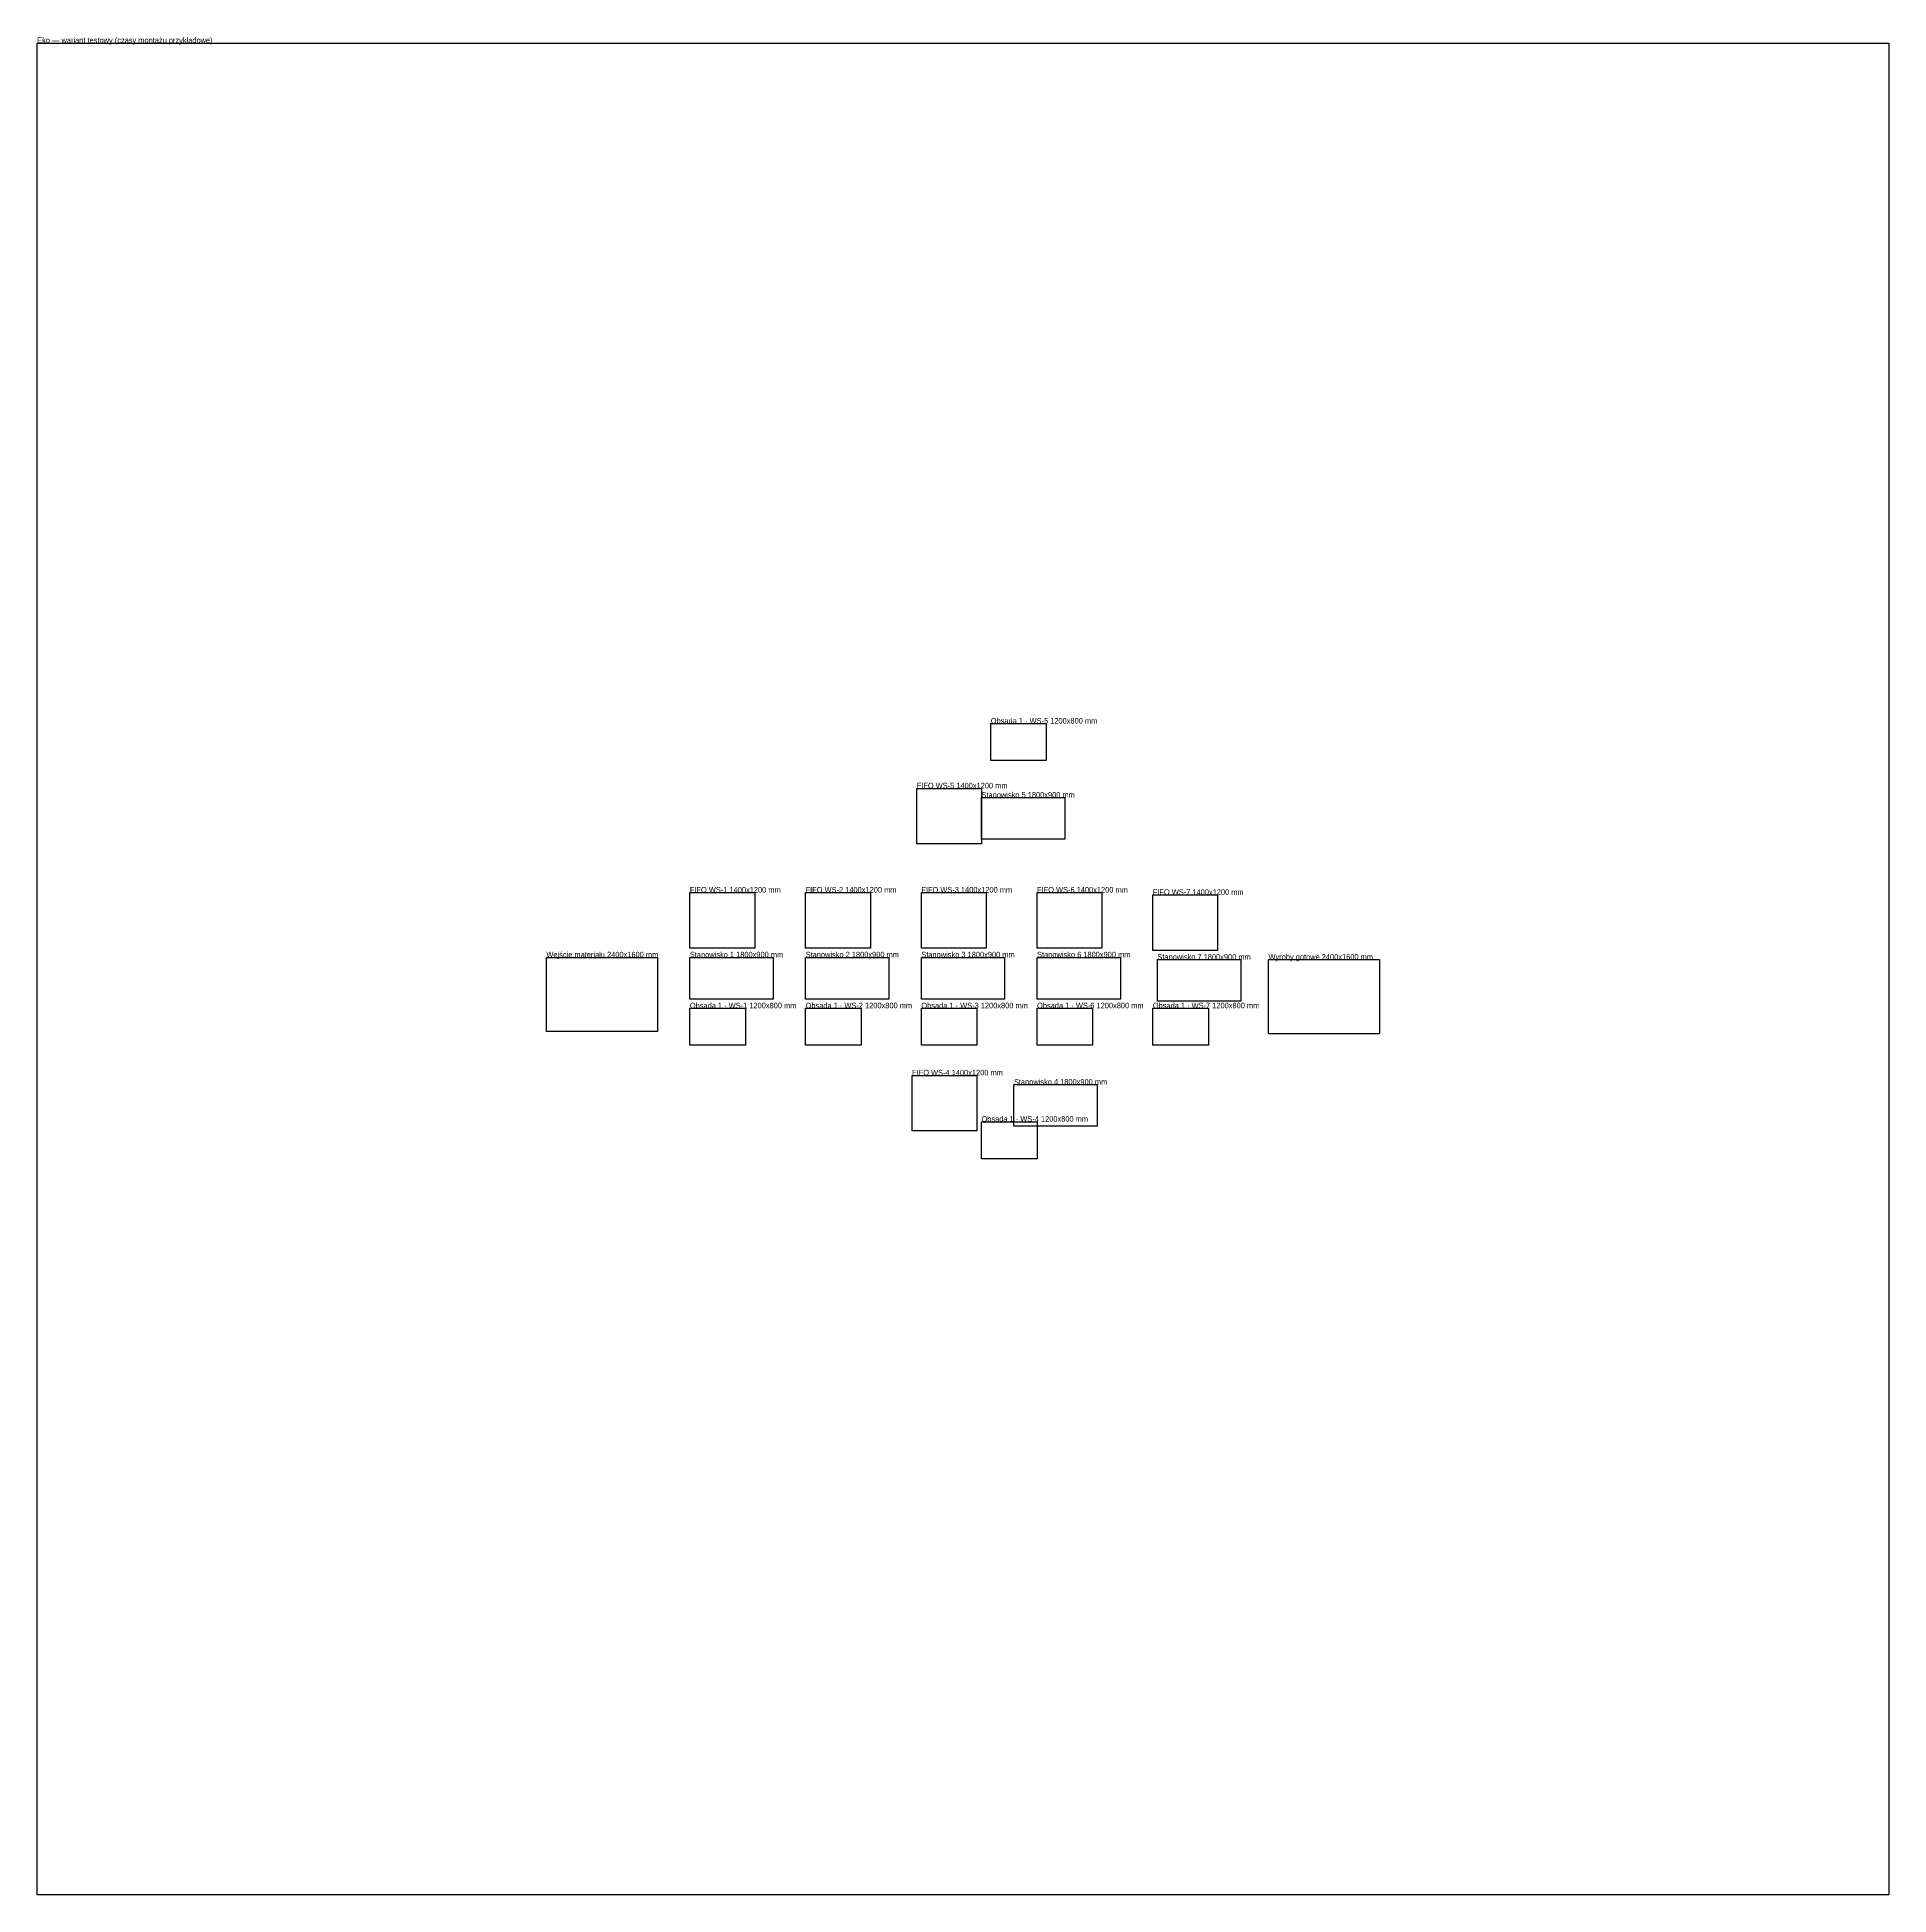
# Model space of a CAD drawing. Header units: millimetres. Extents: x 0 to 40000, y -40000 to 126.
import ezdxf

# ---------------------------------------------------------------- set-up
doc = ezdxf.new("R2010")
doc.units = ezdxf.units.MM

msp = doc.modelspace()

# ---------------------------------------------------------------- linework, layer by layer
at = {"layer": 'EQUIPMENT'}
for points in [[(20400, -16300), (22200, -16300), (22200, -17200), (20400, -17200)], [(11000, -19750), (13400, -19750), (13400, -21350), (11000, -21350)], [(14100, -19750), (15900, -19750), (15900, -20650), (14100, -20650)], [(16600, -19750), (18400, -19750), (18400, -20650), (16600, -20650)], [(19100, -19750), (20900, -19750), (20900, -20650), (19100, -20650)], [(21600, -19750), (23400, -19750), (23400, -20650), (21600, -20650)], [(24200, -19800), (26000, -19800), (26000, -20700), (24200, -20700)], [(26600, -19800), (29000, -19800), (29000, -21400), (26600, -21400)], [(21100, -22500), (22900, -22500), (22900, -23400), (21100, -23400)]]:
    msp.add_lwpolyline(points, close=True, dxfattribs=at)
at = {"layer": 'FACILITY'}
msp.add_lwpolyline([(0, 0), (40000, 0), (40000, -40000), (0, -40000)], close=True, dxfattribs=at)
at = {"layer": 'LOGISTICS'}
for points in [[(19000, -16100), (20400, -16100), (20400, -17300), (19000, -17300)], [(14100, -18350), (15500, -18350), (15500, -19550), (14100, -19550)], [(16600, -18350), (18000, -18350), (18000, -19550), (16600, -19550)], [(19100, -18350), (20500, -18350), (20500, -19550), (19100, -19550)], [(21600, -18350), (23000, -18350), (23000, -19550), (21600, -19550)], [(24100, -18400), (25500, -18400), (25500, -19600), (24100, -19600)], [(18900, -22300), (20300, -22300), (20300, -23500), (18900, -23500)]]:
    msp.add_lwpolyline(points, close=True, dxfattribs=at)
at = {"layer": 'OPERATORS'}
for points in [[(20600, -14700), (21800, -14700), (21800, -15500), (20600, -15500)], [(14100, -20850), (15300, -20850), (15300, -21650), (14100, -21650)], [(16600, -20850), (17800, -20850), (17800, -21650), (16600, -21650)], [(19100, -20850), (20300, -20850), (20300, -21650), (19100, -21650)], [(21600, -20850), (22800, -20850), (22800, -21650), (21600, -21650)], [(24100, -20850), (25300, -20850), (25300, -21650), (24100, -21650)], [(20400, -23300), (21600, -23300), (21600, -24100), (20400, -24100)]]:
    msp.add_lwpolyline(points, close=True, dxfattribs=at)

# ---------------------------------------------------------------- texts
at = {"layer": 'EQUIPMENT'}
for s, p in [('Stanowisko 5 1800x900 mm', (20400, -16300)), ('Wejście materiału 2400x1600 mm', (11000, -19750)), ('Stanowisko 1 1800x900 mm', (14100, -19750)), ('Stanowisko 2 1800x900 mm', (16600, -19750)), ('Stanowisko 3 1800x900 mm', (19100, -19750)), ('Stanowisko 6 1800x900 mm', (21600, -19750)), ('Stanowisko 7 1800x900 mm', (24200, -19800)), ('Wyroby gotowe 2400x1600 mm', (26600, -19800)), ('Stanowisko 4 1800x900 mm', (21100, -22500))]:
    msp.add_text(s, height=120, dxfattribs=at).set_placement(p)
at = {"layer": 'FACILITY'}
msp.add_text('Eko — wariant testowy (czasy montażu przykładowe)', height=120, dxfattribs=at).set_placement((0, 0))
at = {"layer": 'LOGISTICS'}
for s, p in [('FIFO WS-5 1400x1200 mm', (19000, -16100)), ('FIFO WS-1 1400x1200 mm', (14100, -18350)), ('FIFO WS-2 1400x1200 mm', (16600, -18350)), ('FIFO WS-3 1400x1200 mm', (19100, -18350)), ('FIFO WS-6 1400x1200 mm', (21600, -18350)), ('FIFO WS-7 1400x1200 mm', (24100, -18400)), ('FIFO WS-4 1400x1200 mm', (18900, -22300))]:
    msp.add_text(s, height=120, dxfattribs=at).set_placement(p)
at = {"layer": 'OPERATORS'}
for s, p in [('Obsada 1 · WS-5 1200x800 mm', (20600, -14700)), ('Obsada 1 · WS-1 1200x800 mm', (14100, -20850)), ('Obsada 1 · WS-2 1200x800 mm', (16600, -20850)), ('Obsada 1 · WS-3 1200x800 mm', (19100, -20850)), ('Obsada 1 · WS-6 1200x800 mm', (21600, -20850)), ('Obsada 1 · WS-7 1200x800 mm', (24100, -20850)), ('Obsada 1 · WS-4 1200x800 mm', (20400, -23300))]:
    msp.add_text(s, height=120, dxfattribs=at).set_placement(p)

doc.saveas('drawing.dxf')
